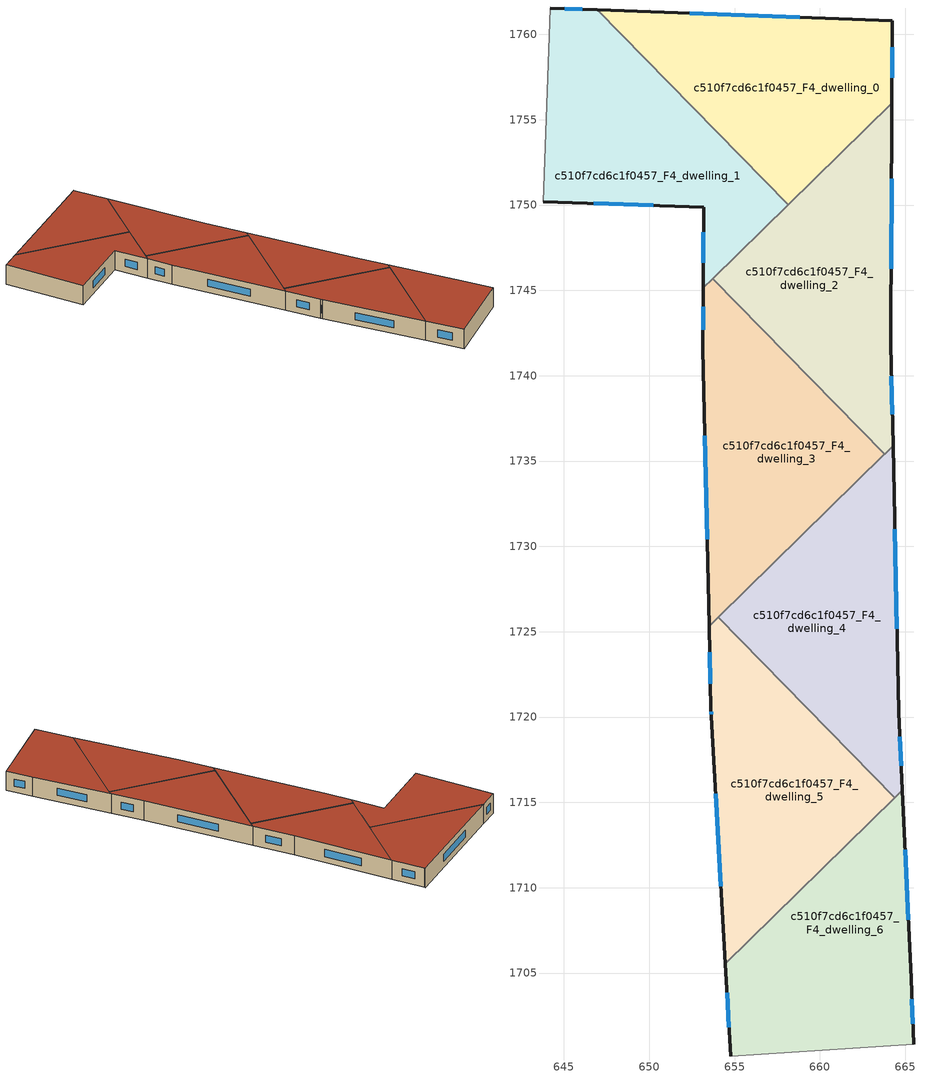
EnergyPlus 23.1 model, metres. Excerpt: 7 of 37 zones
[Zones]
c510f7cd6c1f0457_F4_dwelling_0
 floor to c510f7cd6c1f0457_F3_dwelling_0 (EU_floor_Construction): 664.24,1760.8 664.24,1760.75 664.22,1755.98 658.14,1750.02 646.95,1761.44 z12
 wall outside (EU_wall_Construction): 664.22,1755.98 664.24,1760.75 664.24,1760.8 646.95,1761.44 z12:15
 wall to c510f7cd6c1f0457_F4_dwelling_1 (EU_wall_Construction): 646.95,1761.44 658.14,1750.02 z12:15
 wall to c510f7cd6c1f0457_F4_dwelling_2 (EU_wall_Construction): 658.14,1750.02 664.22,1755.98 z12:15
 window (EU_Window_Construction): 664.23,1757.47 664.24,1759.25 / 658.82,1761 652.37,1761.24 z12.94:14.06
 roof outside (EU_roof_Construction): 664.22,1755.98 664.24,1760.75 664.24,1760.8 646.95,1761.44 658.14,1750.02 z15
c510f7cd6c1f0457_F4_dwelling_1
 floor to c510f7cd6c1f0457_F3_dwelling_1 (EU_floor_Construction): 646.95,1761.44 658.14,1750.02 653.16,1745.15 653.19,1749.87 643.79,1750.2 644.19,1761.55 z12
 wall outside (EU_wall_Construction): 643.79,1750.2 653.19,1749.87 653.16,1745.15 / 646.95,1761.44 644.19,1761.55 z12:15
 wall adiabatic (EU_wall_Construction): 644.19,1761.55 643.79,1750.2 z12:15
 wall to c510f7cd6c1f0457_F4_dwelling_3 (EU_wall_Construction): 653.16,1745.15 653.71,1745.68 z12:15
 wall to c510f7cd6c1f0457_F4_dwelling_2 (EU_wall_Construction): 653.71,1745.68 658.14,1750.02 z12:15
 window (EU_Window_Construction): 653.18,1748.39 653.17,1746.63 / 646.74,1750.1 650.24,1749.98 / 646.09,1761.48 645.06,1761.51 z12.94:14.06
 roof outside (EU_roof_Construction): 658.14,1750.02 646.95,1761.44 644.19,1761.55 643.79,1750.2 653.19,1749.87 653.16,1745.15 z15
c510f7cd6c1f0457_F4_dwelling_2
 floor to c510f7cd6c1f0457_F3_dwelling_2 (EU_floor_Construction): 664.22,1755.98 664.15,1741.83 664.28,1735.88 663.79,1735.4 653.71,1745.68 z12
 wall outside (EU_wall_Construction): 664.28,1735.88 664.15,1741.83 664.22,1755.98 z12:15
 wall to c510f7cd6c1f0457_F4_dwelling_3 (EU_wall_Construction): 653.71,1745.68 663.79,1735.4 z12:15
 wall to c510f7cd6c1f0457_F4_dwelling_4 (EU_wall_Construction): 663.79,1735.4 664.28,1735.88 z12:15
 window (EU_Window_Construction): 664.18,1746.26 664.2,1751.54 / 664.24,1737.75 664.19,1739.96 z12.94:14.06
 roof outside (EU_roof_Construction): 664.28,1735.88 664.15,1741.83 664.22,1755.98 653.71,1745.68 663.79,1735.4 z15
c510f7cd6c1f0457_F4_dwelling_3
 floor to c510f7cd6c1f0457_F3_dwelling_3 (EU_floor_Construction): 653.71,1745.68 663.79,1735.4 653.51,1725.33 653.15,1741.58 653.16,1745.15 z12
 wall outside (EU_wall_Construction): 653.16,1745.15 653.15,1741.58 653.51,1725.33 z12:15
 wall to c510f7cd6c1f0457_F4_dwelling_5 (EU_wall_Construction): 653.51,1725.33 654.04,1725.85 z12:15
 wall to c510f7cd6c1f0457_F4_dwelling_4 (EU_wall_Construction): 654.04,1725.85 663.78,1735.4 z12:15
 window (EU_Window_Construction): 653.16,1744.03 653.15,1742.7 / 653.26,1736.49 653.4,1730.43 z12.94:14.06
 roof outside (EU_roof_Construction): 663.79,1735.4 653.71,1745.68 653.16,1745.15 653.15,1741.58 653.51,1725.33 z15
c510f7cd6c1f0457_F4_dwelling_4
 floor to c510f7cd6c1f0457_F3_dwelling_4 (EU_floor_Construction): 664.28,1735.88 664.62,1720.29 664.84,1715.7 664.4,1715.27 654.04,1725.85 z12
 wall outside (EU_wall_Construction): 664.84,1715.7 664.62,1720.29 664.28,1735.88 z12:15
 wall to c510f7cd6c1f0457_F4_dwelling_5 (EU_wall_Construction): 654.04,1725.85 664.4,1715.27 z12:15
 wall to c510f7cd6c1f0457_F4_dwelling_6 (EU_wall_Construction): 664.4,1715.27 664.84,1715.7 z12:15
 window (EU_Window_Construction): 664.52,1725.18 664.39,1730.99 / 664.77,1717.14 664.69,1718.85 z12.94:14.06
 roof outside (EU_roof_Construction): 664.84,1715.7 664.62,1720.29 664.28,1735.88 654.04,1725.85 664.4,1715.27 z15
c510f7cd6c1f0457_F4_dwelling_5
 floor to c510f7cd6c1f0457_F3_dwelling_5 (EU_floor_Construction): 654.04,1725.85 664.4,1715.27 654.46,1705.54 653.62,1720.05 653.62,1720.42 653.51,1725.33 z12
 wall outside (EU_wall_Construction): 653.51,1725.33 653.62,1720.42 653.62,1720.05 654.46,1705.54 z12:15
 wall to c510f7cd6c1f0457_F4_dwelling_6 (EU_wall_Construction): 654.46,1705.54 664.4,1715.27 z12:15
 window (EU_Window_Construction): 653.62,1720.3 653.62,1720.17 / 653.54,1723.79 653.58,1721.96 / 653.89,1715.51 654.2,1710.09 z12.94:14.06
 roof outside (EU_roof_Construction): 664.4,1715.27 654.04,1725.85 653.51,1725.33 653.62,1720.42 653.62,1720.05 654.46,1705.54 z15
c510f7cd6c1f0457_F4_dwelling_6
 floor to c510f7cd6c1f0457_F3_dwelling_6 (EU_floor_Construction): 664.84,1715.7 665.35,1704.65 665.5,1700.82 654.77,1700.14 654.46,1705.54 z12
 wall outside (EU_wall_Construction): 654.46,1705.54 654.77,1700.14 / 665.5,1700.82 665.35,1704.65 664.84,1715.7 z12:15
 wall adiabatic (EU_wall_Construction): 654.77,1700.14 665.5,1700.82 z12:15
 window (EU_Window_Construction): 654.56,1703.85 654.67,1701.83 / 665.19,1708.12 665,1712.24 / 665.45,1702.02 665.4,1703.45 z12.94:14.06
 roof outside (EU_roof_Construction): 665.5,1700.82 665.35,1704.65 664.84,1715.7 654.46,1705.54 654.77,1700.14 z15
[Building]
EU S2 Campaign: North Axis=0; Terrain=City; Solar Distribution=FullExterior
[Site:Location]
Vienna: Latitude=48; Longitude=16.5; Time Zone=1; Elevation=183
[SizingPeriod:WeatherFileDays]
AnnualSizingPeriod: Begin Month=1; Begin Day of Month=1; End Month=12; End Day of Month=31; Day of Week for Start Day=Monday; Use Weather File Daylight Saving Period=No; Use Weather File Rain and Snow Indicators=No
[MATERIAL]
EU_InternalMass_Material: Roughness=MediumRough; Thickness=0.1; Conductivity=1; Density=1800; Specific Heat=900; Thermal Absorptance=0.9; Solar Absorptance=0.7; Visible Absorptance=0.7
[MATERIAL:NOMASS] Roughness=MediumRough; Thermal Absorptance=0.9; Solar Absorptance=0.7; Visible Absorptance=0.7
Name | Thermal Resistance
EU_wall_NoMass | 0.914258
EU_roof_NoMass | 0.954009
EU_floor_NoMass | 1.09711
[WINDOWMATERIAL:SIMPLEGLAZINGSYSTEM]
EU_Window_SimpleGlazing: UFactor=2.09642; Solar Heat Gain Coefficient=0.65; Visible Transmittance=0.65
[CONSTRUCTION]
EU_wall_Construction: EU_wall_NoMass
EU_roof_Construction: EU_roof_NoMass
EU_floor_Construction: EU_floor_NoMass
EU_Window_Construction: EU_Window_SimpleGlazing
EU_InternalMass_Construction: EU_InternalMass_Material
[ZONE] Type=1; Multiplier=1; Ceiling Height=autocalculate; Floor Area=autocalculate; Part of Total Floor Area=Yes
Name | Volume
c510f7cd6c1f0457_F4_dwelling_0 | 329.452
c510f7cd6c1f0457_F4_dwelling_1 | 329.416
c510f7cd6c1f0457_F4_dwelling_2 | 329.432
c510f7cd6c1f0457_F4_dwelling_3 | 329.453
c510f7cd6c1f0457_F4_dwelling_4 | 329.471
c510f7cd6c1f0457_F4_dwelling_5 | 329.458
c510f7cd6c1f0457_F4_dwelling_6 | 329.429
[INTERNALMASS] Construction=EU_InternalMass_Construction
Name | Zone or ZoneList | Surface Area
c510f7cd6c1f0457_F4_dwelling_0_EU_InternalMass | c510f7cd6c1f0457_F4_dwelling_0 | 109.819
c510f7cd6c1f0457_F4_dwelling_1_EU_InternalMass | c510f7cd6c1f0457_F4_dwelling_1 | 109.806
c510f7cd6c1f0457_F4_dwelling_2_EU_InternalMass | c510f7cd6c1f0457_F4_dwelling_2 | 109.814
c510f7cd6c1f0457_F4_dwelling_3_EU_InternalMass | c510f7cd6c1f0457_F4_dwelling_3 | 109.813
c510f7cd6c1f0457_F4_dwelling_4_EU_InternalMass | c510f7cd6c1f0457_F4_dwelling_4 | 109.821
c510f7cd6c1f0457_F4_dwelling_5_EU_InternalMass | c510f7cd6c1f0457_F4_dwelling_5 | 109.823
c510f7cd6c1f0457_F4_dwelling_6_EU_InternalMass | c510f7cd6c1f0457_F4_dwelling_6 | 109.81
[OTHEREQUIPMENT] Fuel Type=Electricity; Design Level Calculation Method=Watts/Area; Power per Zone Floor Area=1; Fraction Latent=0; Fraction Radiant=0; Fraction Lost=0; Carbon Dioxide Generation Rate=0; EndUse Subcategory=EU_Step8_InternalGains
Name | Zone or ZoneList or Space or SpaceList | Schedule
EU_Step8_InternalGain_c510f7cd6c1f0457_F4_dwelling_0_f000 | c510f7cd6c1f0457_F4_dwelling_0 | EU_Step8_GainSchedule_c510f7cd6c1f0457_F4_dwelling_0_f000
EU_Step8_InternalGain_c510f7cd6c1f0457_F4_dwelling_1_f000 | c510f7cd6c1f0457_F4_dwelling_1 | EU_Step8_GainSchedule_c510f7cd6c1f0457_F4_dwelling_1_f000
EU_Step8_InternalGain_c510f7cd6c1f0457_F4_dwelling_2_f000 | c510f7cd6c1f0457_F4_dwelling_2 | EU_Step8_GainSchedule_c510f7cd6c1f0457_F4_dwelling_2_f000
EU_Step8_InternalGain_c510f7cd6c1f0457_F4_dwelling_3_f000 | c510f7cd6c1f0457_F4_dwelling_3 | EU_Step8_GainSchedule_c510f7cd6c1f0457_F4_dwelling_3_f000
EU_Step8_InternalGain_c510f7cd6c1f0457_F4_dwelling_4_f000 | c510f7cd6c1f0457_F4_dwelling_4 | EU_Step8_GainSchedule_c510f7cd6c1f0457_F4_dwelling_4_f000
EU_Step8_InternalGain_c510f7cd6c1f0457_F4_dwelling_5_f000 | c510f7cd6c1f0457_F4_dwelling_5 | EU_Step8_GainSchedule_c510f7cd6c1f0457_F4_dwelling_5_f000
EU_Step8_InternalGain_c510f7cd6c1f0457_F4_dwelling_6_f000 | c510f7cd6c1f0457_F4_dwelling_6 | EU_Step8_GainSchedule_c510f7cd6c1f0457_F4_dwelling_6_f000
[ZONEVENTILATION:DESIGNFLOWRATE] Schedule=EU_AlwaysOn; Design Flow Rate Calculation Method=AirChanges/Hour; Air Changes per Hour=0.546891; Ventilation Type=Natural; Fan Pressure Rise=0; Fan Total Efficiency=1; Constant Term Coefficient=1; Temperature Term Coefficient=0; Velocity Term Coefficient=0; Velocity Squared Term Coefficient=0; Minimum Indoor Temperature=-100; Maximum Indoor Temperature=100; Delta Temperature=-100; Minimum Outdoor Temperature=-100; Maximum Outdoor Temperature=100; Maximum Wind Speed=40
Name | Zone or ZoneList or Space or SpaceList
EU_ConstantAir_c510f7cd6c1f0457_F4_dwelling_0 | c510f7cd6c1f0457_F4_dwelling_0
EU_ConstantAir_c510f7cd6c1f0457_F4_dwelling_1 | c510f7cd6c1f0457_F4_dwelling_1
EU_ConstantAir_c510f7cd6c1f0457_F4_dwelling_2 | c510f7cd6c1f0457_F4_dwelling_2
EU_ConstantAir_c510f7cd6c1f0457_F4_dwelling_3 | c510f7cd6c1f0457_F4_dwelling_3
EU_ConstantAir_c510f7cd6c1f0457_F4_dwelling_4 | c510f7cd6c1f0457_F4_dwelling_4
EU_ConstantAir_c510f7cd6c1f0457_F4_dwelling_5 | c510f7cd6c1f0457_F4_dwelling_5
EU_ConstantAir_c510f7cd6c1f0457_F4_dwelling_6 | c510f7cd6c1f0457_F4_dwelling_6
[HVACTEMPLATE:THERMOSTAT] Constant Heating Setpoint=20; Constant Cooling Setpoint=50
EU_HeatOnly_c510f7cd6c1f0457_F0_dwelling_0; EU_HeatOnly_c510f7cd6c1f0457_F0_dwelling_1; EU_HeatOnly_c510f7cd6c1f0457_F0_dwelling_2; EU_HeatOnly_c510f7cd6c1f0457_F0_dwelling_3; EU_HeatOnly_c510f7cd6c1f0457_F0_dwelling_4; EU_HeatOnly_c510f7cd6c1f0457_F0_dwelling_5; EU_HeatOnly_c510f7cd6c1f0457_F0_dwelling_6; EU_HeatOnly_c510f7cd6c1f0457_F0_dwelling_7; EU_HeatOnly_c510f7cd6c1f0457_F1_dwelling_0; EU_HeatOnly_c510f7cd6c1f0457_F1_dwelling_1; EU_HeatOnly_c510f7cd6c1f0457_F1_dwelling_2; EU_HeatOnly_c510f7cd6c1f0457_F1_dwelling_3; EU_HeatOnly_c510f7cd6c1f0457_F1_dwelling_4; EU_HeatOnly_c510f7cd6c1f0457_F1_dwelling_5; EU_HeatOnly_c510f7cd6c1f0457_F1_dwelling_6; EU_HeatOnly_c510f7cd6c1f0457_F1_dwelling_7; EU_HeatOnly_c510f7cd6c1f0457_F2_dwelling_0; EU_HeatOnly_c510f7cd6c1f0457_F2_dwelling_1; EU_HeatOnly_c510f7cd6c1f0457_F2_dwelling_2; EU_HeatOnly_c510f7cd6c1f0457_F2_dwelling_3; EU_HeatOnly_c510f7cd6c1f0457_F2_dwelling_4; EU_HeatOnly_c510f7cd6c1f0457_F2_dwelling_5; EU_HeatOnly_c510f7cd6c1f0457_F2_dwelling_6; EU_HeatOnly_c510f7cd6c1f0457_F3_dwelling_0; EU_HeatOnly_c510f7cd6c1f0457_F3_dwelling_1; EU_HeatOnly_c510f7cd6c1f0457_F3_dwelling_2; EU_HeatOnly_c510f7cd6c1f0457_F3_dwelling_3; EU_HeatOnly_c510f7cd6c1f0457_F3_dwelling_4; EU_HeatOnly_c510f7cd6c1f0457_F3_dwelling_5; EU_HeatOnly_c510f7cd6c1f0457_F3_dwelling_6; EU_HeatOnly_c510f7cd6c1f0457_F4_dwelling_0; EU_HeatOnly_c510f7cd6c1f0457_F4_dwelling_1; EU_HeatOnly_c510f7cd6c1f0457_F4_dwelling_2; EU_HeatOnly_c510f7cd6c1f0457_F4_dwelling_3; EU_HeatOnly_c510f7cd6c1f0457_F4_dwelling_4; EU_HeatOnly_c510f7cd6c1f0457_F4_dwelling_5; EU_HeatOnly_c510f7cd6c1f0457_F4_dwelling_6
[HVACTEMPLATE:ZONE:IDEALLOADSAIRSYSTEM] System Availability Schedule=EU_AlwaysOn; Maximum Heating Supply Air Temperature=50; Minimum Cooling Supply Air Temperature=13; Maximum Heating Supply Air Humidity Ratio=0.0156; Minimum Cooling Supply Air Humidity Ratio=0.0077; Heating Limit=NoLimit; Cooling Limit=NoLimit; Heating Availability Schedule=EU_AlwaysOn; Cooling Availability Schedule=EU_CoolingOff; Dehumidification Control Type=ConstantSensibleHeatRatio; Cooling Sensible Heat Ratio=0.7; Dehumidification Setpoint=60; Humidification Control Type=None; Humidification Setpoint=30; Outdoor Air Method=None; Outdoor Air Flow Rate per Person=0.00944; Outdoor Air Flow Rate per Zone Floor Area=0; Outdoor Air Flow Rate per Zone=0; Demand Controlled Ventilation Type=None; Outdoor Air Economizer Type=NoEconomizer; Heat Recovery Type=None; Sensible Heat Recovery Effectiveness=0.7; Latent Heat Recovery Effectiveness=0.65
Name | Template Thermostat
c510f7cd6c1f0457_F4_dwelling_0 | EU_HeatOnly_c510f7cd6c1f0457_F4_dwelling_0
c510f7cd6c1f0457_F4_dwelling_1 | EU_HeatOnly_c510f7cd6c1f0457_F4_dwelling_1
c510f7cd6c1f0457_F4_dwelling_2 | EU_HeatOnly_c510f7cd6c1f0457_F4_dwelling_2
c510f7cd6c1f0457_F4_dwelling_3 | EU_HeatOnly_c510f7cd6c1f0457_F4_dwelling_3
c510f7cd6c1f0457_F4_dwelling_4 | EU_HeatOnly_c510f7cd6c1f0457_F4_dwelling_4
c510f7cd6c1f0457_F4_dwelling_5 | EU_HeatOnly_c510f7cd6c1f0457_F4_dwelling_5
c510f7cd6c1f0457_F4_dwelling_6 | EU_HeatOnly_c510f7cd6c1f0457_F4_dwelling_6
[SIZING:ZONE] Zone Cooling Design Supply Air Temperature Input Method=SupplyAirTemperature; Zone Cooling Design Supply Air Temperature=13; Zone Heating Design Supply Air Temperature Input Method=SupplyAirTemperature; Zone Heating Design Supply Air Temperature=50; Zone Cooling Design Supply Air Humidity Ratio=0.008; Zone Heating Design Supply Air Humidity Ratio=0.008; Cooling Design Air Flow Method=DesignDay; Cooling Design Air Flow Rate=0; Cooling Minimum Air Flow per Zone Floor Area=0.000762; Cooling Minimum Air Flow=0; Cooling Minimum Air Flow Fraction=0.2; Heating Design Air Flow Method=DesignDay; Heating Design Air Flow Rate=0; Heating Maximum Air Flow per Zone Floor Area=0.002032; Heating Maximum Air Flow=0.141576; Heating Maximum Air Flow Fraction=0.3; Account for Dedicated Outdoor Air System=No; Dedicated Outdoor Air System Control Strategy=NeutralSupplyAir; Dedicated Outdoor Air Low Setpoint Temperature for Design=autosize; Dedicated Outdoor Air High Setpoint Temperature for Design=autosize; Zone Load Sizing Method=Sensible Load Only No Latent Load; Zone Latent Cooling Design Supply Air Humidity Ratio Input Method=HumidityRatioDifference; Zone Cooling Design Supply Air Humidity Ratio Difference=0.005; Zone Latent Heating Design Supply Air Humidity Ratio Input Method=HumidityRatioDifference; Zone Humidification Design Supply Air Humidity Ratio Difference=0.005
c510f7cd6c1f0457_F4_dwelling_0; c510f7cd6c1f0457_F4_dwelling_1; c510f7cd6c1f0457_F4_dwelling_2; c510f7cd6c1f0457_F4_dwelling_3; c510f7cd6c1f0457_F4_dwelling_4; c510f7cd6c1f0457_F4_dwelling_5; c510f7cd6c1f0457_F4_dwelling_6
[SCHEDULE:CONSTANT]
Name | Hourly Value
EU_AlwaysOn | 1
EU_CoolingOff | 0
[SCHEDULE:FILE] Column Number=1; Rows to Skip at Top=0; Number of Hours of Data=8760; Column Separator=Comma; Interpolate to Timestep=No; Minutes per Item=60; Adjust Schedule for Daylight Savings=Yes
Name | File
EU_Step8_GainSchedule_c510f7cd6c1f0457_F4_dwelling_0_f000 | ../../schedules/c510f7cd6c1f0457/c510f7cd6c1f0457_F4_dwelling_0_f000_gain.csv
EU_Step8_GainSchedule_c510f7cd6c1f0457_F4_dwelling_1_f000 | ../../schedules/c510f7cd6c1f0457/c510f7cd6c1f0457_F4_dwelling_1_f000_gain.csv
EU_Step8_GainSchedule_c510f7cd6c1f0457_F4_dwelling_2_f000 | ../../schedules/c510f7cd6c1f0457/c510f7cd6c1f0457_F4_dwelling_2_f000_gain.csv
EU_Step8_GainSchedule_c510f7cd6c1f0457_F4_dwelling_3_f000 | ../../schedules/c510f7cd6c1f0457/c510f7cd6c1f0457_F4_dwelling_3_f000_gain.csv
EU_Step8_GainSchedule_c510f7cd6c1f0457_F4_dwelling_4_f000 | ../../schedules/c510f7cd6c1f0457/c510f7cd6c1f0457_F4_dwelling_4_f000_gain.csv
EU_Step8_GainSchedule_c510f7cd6c1f0457_F4_dwelling_5_f000 | ../../schedules/c510f7cd6c1f0457/c510f7cd6c1f0457_F4_dwelling_5_f000_gain.csv
EU_Step8_GainSchedule_c510f7cd6c1f0457_F4_dwelling_6_f000 | ../../schedules/c510f7cd6c1f0457/c510f7cd6c1f0457_F4_dwelling_6_f000_gain.csv
